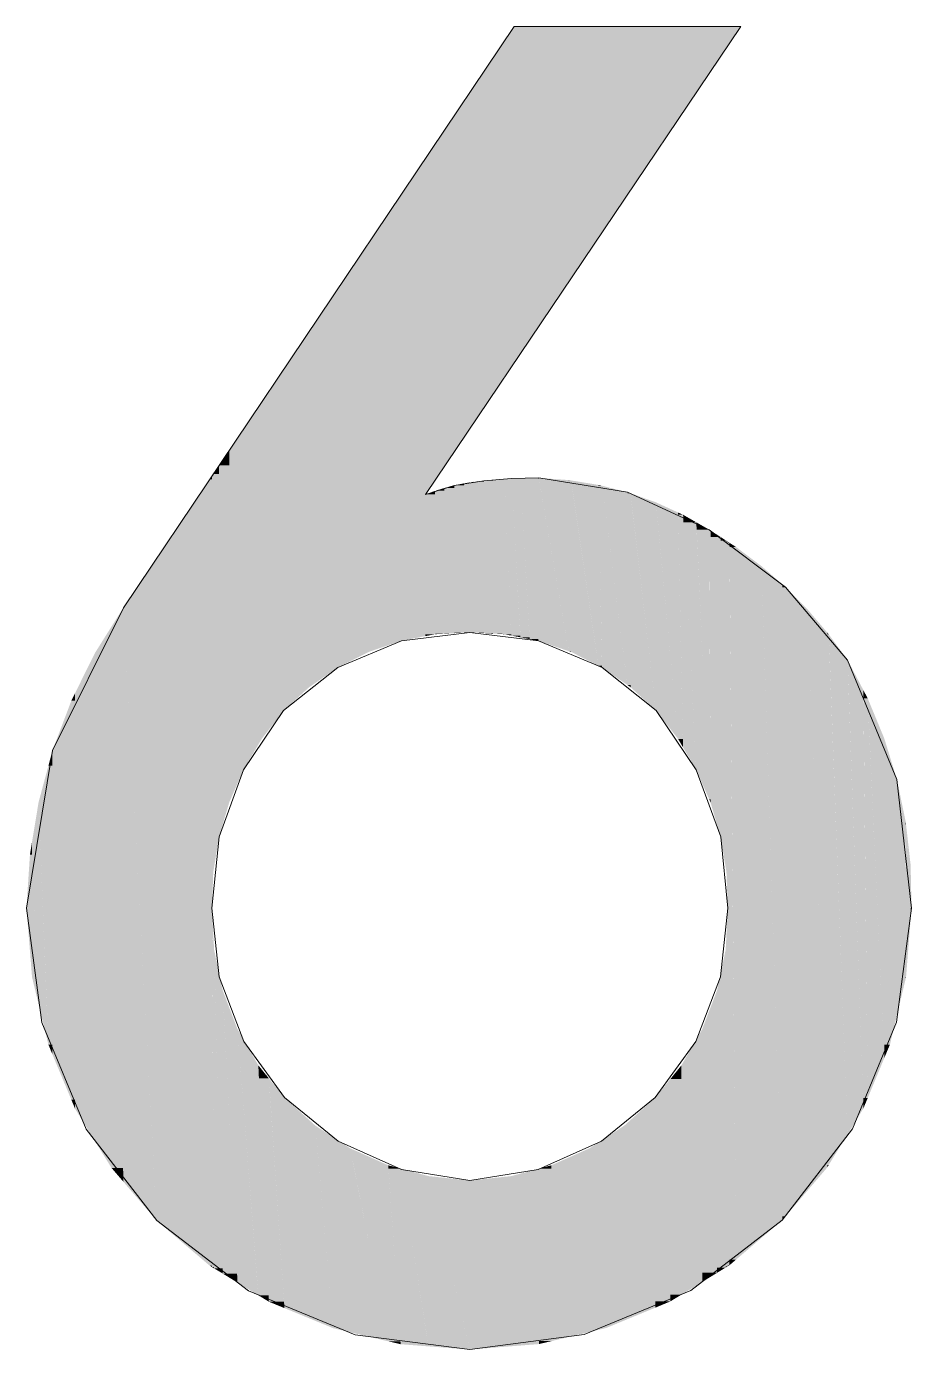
# Model space of a CAD drawing. Extents: x -1 to 1342, y -35 to 723.
# Drawn here: x 1215.112 to 1216.49, y 276.813 to 278.875 of the extents above; entities that cross this region are included whole.
import ezdxf

# ---------------------------------------------------------------- set-up
doc = ezdxf.new("R2010")
doc.units = 0
doc.layers.get('0').update_dxf_attribs({"lineweight": 18})
doc.layers.add('P11_Plankopf_Ausführung_AF_4_800 Plankopf', color=7, linetype='Continuous', lineweight=25)

# ---------------------------------------------------------------- blocks, each defined once
blk = doc.blocks.new('Referenz-A0SKLQSHLL', base_point=(1054.4775, 131.3883))
at = {"layer": 'P11_Plankopf_Ausführung_AF_4_800 Plankopf', "color": 0, "linetype": 'Continuous', "lineweight": 13, "ltscale": 16.9}
for p, q in [((1215.8714, 278.8748), (1215.263, 277.9693)), ((1215.7335, 278.1458), (1216.2247, 278.8748)), ((1216.2247, 278.8748), (1215.8714, 278.8748)), ((1215.7783, 278.1598), (1215.7335, 278.1458)), ((1215.8246, 278.1671), (1215.7783, 278.1598)), ((1215.8672, 278.1704), (1215.8246, 278.1671)), ((1215.9099, 278.1714), (1215.8672, 278.1704)), ((1216.0481, 278.1491), (1215.9099, 278.1714)), ((1216.1753, 278.0908), (1216.0481, 278.1491)), ((1216.2944, 278.0011), (1216.1753, 278.0908)), ((1216.3909, 277.8876), (1216.2944, 278.0011)), ((1215.263, 277.9693), (1215.1526, 277.7466)), ((1215.8026, 277.9308), (1215.6959, 277.9177)), ((1215.9093, 277.9177), (1215.8026, 277.9308)), ((1215.6959, 277.9177), (1215.5968, 277.876)), ((1216.0085, 277.876), (1215.9093, 277.9177)), ((1216.4677, 277.7014), (1216.3909, 277.8876)), ((1215.5968, 277.876), (1215.5126, 277.8091)), ((1216.0926, 277.8091), (1216.0085, 277.876)), ((1215.5126, 277.8091), (1215.45, 277.7169)), ((1216.1552, 277.7169), (1216.0926, 277.8091)), ((1215.1526, 277.7466), (1215.1121, 277.5013)), ((1215.45, 277.7169), (1215.412, 277.6122)), ((1216.1932, 277.6122), (1216.1552, 277.7169)), ((1216.4904, 277.5013), (1216.4677, 277.7014)), ((1215.412, 277.6122), (1215.401, 277.5013)), ((1216.2043, 277.5013), (1216.1932, 277.6122)), ((1215.1121, 277.5013), (1215.1359, 277.323)), ((1215.401, 277.5013), (1215.4121, 277.394)), ((1216.1931, 277.394), (1216.2043, 277.5013)), ((1216.467, 277.3233), (1216.4904, 277.5013)), ((1215.4121, 277.394), (1215.4506, 277.2932)), ((1216.1546, 277.2932), (1216.1931, 277.394)), ((1215.1359, 277.323), (1215.2051, 277.1569)), ((1216.3983, 277.1574), (1216.467, 277.3233)), ((1215.4506, 277.2932), (1215.5139, 277.2059)), ((1216.0914, 277.2059), (1216.1546, 277.2932)), ((1215.5139, 277.2059), (1215.5976, 277.1379)), ((1216.0076, 277.1379), (1216.0914, 277.2059)), ((1215.2051, 277.1569), (1215.3149, 277.0144)), ((1216.289, 277.0149), (1216.3983, 277.1574)), ((1215.5976, 277.1379), (1215.6961, 277.0938)), ((1215.9091, 277.0938), (1216.0076, 277.1379)), ((1215.6961, 277.0938), (1215.8026, 277.0768)), ((1215.8026, 277.0768), (1215.9091, 277.0938)), ((1215.3149, 277.0144), (1215.4579, 276.9051)), ((1216.1465, 276.9056), (1216.289, 277.0149)), ((1215.4579, 276.9051), (1215.6242, 276.8366)), ((1215.9806, 276.8369), (1216.1465, 276.9056)), ((1215.6242, 276.8366), (1215.8026, 276.8135)), ((1215.8026, 276.8135), (1215.9806, 276.8369))]:
    blk.add_line(p, q, dxfattribs=at)
at = {"layer": 'P11_Plankopf_Ausführung_AF_4_800 Plankopf', "color": 0, "linetype": 'Continuous', "lineweight": 0, "ltscale": 0.0169}
blk.add_line((1215.9099, 278.1713), (1215.9093, 278.1713), dxfattribs=at)
for points in [[(1215.8714, 278.6695), (1215.7335, 278.6695), (1215.8714, 278.8748)], [(1215.8714, 278.3506), (1216.2247, 278.8748), (1215.8714, 278.8748)], [(1215.7335, 278.6136), (1215.6959, 278.6136), (1215.7335, 278.6695)], [(1215.8714, 278.3506), (1215.7335, 278.3506), (1215.7335, 278.6695)], [(1215.8714, 278.3506), (1215.8714, 278.6695), (1215.7335, 278.6695)], [(1215.6959, 278.5377), (1215.6449, 278.5377), (1215.6959, 278.6136)], [(1215.7335, 277.925), (1215.6959, 277.925), (1215.6959, 278.6136)], [(1215.7335, 277.925), (1215.7335, 278.6136), (1215.6959, 278.6136)], [(1215.6449, 278.466), (1215.5968, 278.466), (1215.6449, 278.5377)], [(1215.6959, 277.9177), (1215.6449, 277.9177), (1215.6449, 278.5377)], [(1215.6959, 277.9177), (1215.6959, 278.5377), (1215.6449, 278.5377)], [(1215.5968, 278.4), (1215.5524, 278.4), (1215.5968, 278.466)], [(1215.6449, 277.9003), (1215.5968, 277.9003), (1215.5968, 278.466)], [(1215.6449, 277.9003), (1215.6449, 278.466), (1215.5968, 278.466)], [(1215.5524, 278.3408), (1215.5126, 278.3408), (1215.5524, 278.4)], [(1215.5968, 277.876), (1215.5524, 277.876), (1215.5524, 278.4)], [(1215.5968, 277.876), (1215.5968, 278.4), (1215.5524, 278.4)], [(1215.5126, 278.29), (1215.4785, 278.29), (1215.5126, 278.3408)], [(1215.5524, 277.8454), (1215.5126, 277.8454), (1215.5126, 278.3408)], [(1215.5524, 277.8454), (1215.5524, 278.3408), (1215.5126, 278.3408)], [(1215.7335, 278.1458), (1215.8714, 278.3506), (1215.7335, 278.3506)], [(1215.4785, 278.2476), (1215.45, 278.2476), (1215.4785, 278.29)], [(1215.5126, 277.8091), (1215.4785, 277.8091), (1215.4785, 278.29)], [(1215.5126, 277.8091), (1215.5126, 278.29), (1215.4785, 278.29)], [(1215.45, 278.2145), (1215.4278, 278.2145), (1215.45, 278.2476)], [(1215.4785, 277.7649), (1215.45, 277.7649), (1215.45, 278.2476)], [(1215.4785, 277.7649), (1215.4785, 278.2476), (1215.45, 278.2476)], [(1215.4278, 278.1911), (1215.412, 278.1911), (1215.4278, 278.2145)], [(1215.45, 277.7169), (1215.4278, 277.7169), (1215.4278, 278.2145)], [(1215.45, 277.7169), (1215.45, 278.2145), (1215.4278, 278.2145)], [(1215.403, 278.1747), (1215.401, 278.1747), (1215.403, 278.1777)], [(1215.412, 278.1777), (1215.403, 278.1777), (1215.412, 278.1911)], [(1215.412, 277.6122), (1215.403, 277.6122), (1215.403, 278.1777)], [(1215.412, 277.6122), (1215.412, 278.1777), (1215.403, 278.1777)], [(1215.4278, 277.6657), (1215.412, 277.6657), (1215.412, 278.1911)], [(1215.4278, 277.6657), (1215.4278, 278.1911), (1215.412, 278.1911)], [(1215.3973, 278.0466), (1215.3149, 278.0466), (1215.3973, 278.1692)], [(1215.401, 278.1692), (1215.3973, 278.1692), (1215.401, 278.1747)], [(1215.401, 276.9443), (1215.3973, 276.9443), (1215.3973, 278.1692)], [(1215.401, 276.942), (1215.401, 278.1692), (1215.3973, 278.1692)], [(1215.403, 277.5571), (1215.401, 277.5571), (1215.401, 278.1747)], [(1215.403, 277.5571), (1215.403, 278.1747), (1215.401, 278.1747)], [(1215.7631, 278.1514), (1215.7488, 278.1514), (1215.7631, 278.1558)], [(1215.7783, 278.1558), (1215.7631, 278.1558), (1215.7783, 278.1598)], [(1215.7783, 277.9295), (1215.7631, 277.9295), (1215.7631, 278.1558)], [(1215.7783, 277.9295), (1215.7783, 278.1558), (1215.7631, 278.1558)], [(1215.7936, 278.1598), (1215.7783, 278.1598), (1215.7936, 278.163)], [(1215.7936, 277.9304), (1215.7783, 277.9304), (1215.7783, 278.1598)], [(1215.7936, 277.9304), (1215.7936, 278.1598), (1215.7783, 278.1598)], [(1215.8026, 278.163), (1215.7936, 278.163), (1215.8026, 278.1644)], [(1215.8026, 277.9308), (1215.7936, 277.9308), (1215.7936, 278.163)], [(1215.8026, 277.9308), (1215.8026, 278.163), (1215.7936, 278.163)], [(1215.8091, 278.1644), (1215.8026, 278.1644), (1215.8091, 278.1654)], [(1215.8091, 277.9308), (1215.8026, 277.9308), (1215.8026, 278.1644)], [(1215.8091, 277.9305), (1215.8091, 278.1644), (1215.8026, 278.1644)], [(1215.8246, 278.1654), (1215.8091, 278.1654), (1215.8246, 278.1671)], [(1215.8246, 277.9305), (1215.8091, 277.9305), (1215.8091, 278.1654)], [(1215.8246, 277.9297), (1215.8246, 278.1654), (1215.8091, 278.1654)], [(1215.8388, 278.1671), (1215.8246, 278.1671), (1215.8388, 278.1685)], [(1215.8388, 277.9297), (1215.8246, 277.9297), (1215.8246, 278.1671)], [(1215.8388, 277.9289), (1215.8388, 278.1671), (1215.8246, 278.1671)], [(1215.853, 278.1685), (1215.8388, 278.1685), (1215.853, 278.1696)], [(1215.853, 277.9289), (1215.8388, 277.9289), (1215.8388, 278.1685)], [(1215.853, 277.9281), (1215.853, 278.1685), (1215.8388, 278.1685)], [(1215.8564, 278.1696), (1215.853, 278.1696), (1215.8564, 278.1698)], [(1215.8564, 277.9281), (1215.853, 277.9281), (1215.853, 278.1696)], [(1215.8564, 277.9279), (1215.8564, 278.1696), (1215.853, 278.1696)], [(1215.8672, 278.1698), (1215.8564, 278.1698), (1215.8672, 278.1704)], [(1215.8671, 277.9279), (1215.8564, 277.9279), (1215.8564, 278.1698)], [(1215.8672, 277.9258), (1215.8672, 278.1698), (1215.8564, 278.1698)], [(1215.8815, 278.1704), (1215.8672, 278.1704), (1215.8815, 278.171)], [(1215.8813, 277.9258), (1215.8672, 277.9258), (1215.8672, 278.1704)], [(1215.8815, 277.9231), (1215.8815, 278.1704), (1215.8672, 278.1704)], [(1215.8957, 278.171), (1215.8815, 278.171), (1215.8957, 278.1713)], [(1215.8955, 277.9231), (1215.8815, 277.9231), (1215.8815, 278.171)], [(1215.8957, 277.9203), (1215.8957, 278.171), (1215.8815, 278.171)], [(1215.9092, 277.9203), (1215.8957, 277.9203), (1215.8957, 278.1713)], [(1215.9093, 277.9177), (1215.9093, 278.1713), (1215.8957, 278.1713)], [(1215.9093, 278.1713), (1215.8957, 278.1713), (1215.9093, 278.1713)], [(1215.9099, 277.9177), (1215.9093, 277.9177), (1215.9093, 278.1713)], [(1215.9099, 277.9175), (1215.9099, 278.1713), (1215.9093, 278.1713)], [(1215.9538, 277.9175), (1215.9099, 277.9175), (1215.9099, 278.1714)], [(1215.9566, 278.1681), (1215.9105, 278.1681), (1215.9099, 278.1714)], [(1215.9566, 277.9015), (1215.9566, 278.1681), (1215.9105, 278.1681)], [(1215.9603, 277.9015), (1215.9566, 277.9015), (1215.9566, 278.1681)], [(1215.9603, 278.1675), (1215.9566, 278.1675), (1215.9566, 278.1681)], [(1215.9603, 277.9003), (1215.9603, 278.1675), (1215.9566, 278.1675)], [(1215.9996, 277.9003), (1215.9603, 277.9003), (1215.9603, 278.1675)], [(1216.0028, 278.1606), (1215.9614, 278.1606), (1215.9603, 278.1675)], [(1216.0028, 277.8789), (1216.0028, 278.1606), (1215.9614, 278.1606)], [(1216.0084, 277.8789), (1216.0028, 277.8789), (1216.0028, 278.1606)], [(1216.0085, 278.1592), (1216.0028, 278.1592), (1216.0028, 278.1606)], [(1216.0085, 277.876), (1216.0085, 278.1592), (1216.0028, 278.1592)], [(1216.0446, 277.876), (1216.0085, 277.876), (1216.0085, 278.1592)], [(1216.0481, 278.1491), (1216.0098, 278.1491), (1216.0085, 278.1592)], [(1215.7482, 278.1458), (1215.7335, 278.1458), (1215.7482, 278.1512)], [(1215.7482, 277.9278), (1215.7335, 277.9278), (1215.7335, 278.1458)], [(1215.7482, 277.9278), (1215.7482, 278.1458), (1215.7335, 278.1458)], [(1215.7488, 278.1512), (1215.7482, 278.1512), (1215.7488, 278.1514)], [(1215.7488, 277.9279), (1215.7482, 277.9279), (1215.7482, 278.1512)], [(1215.7488, 277.9279), (1215.7488, 278.1512), (1215.7482, 278.1512)], [(1215.7631, 277.9287), (1215.7488, 277.9287), (1215.7488, 278.1514)], [(1215.7631, 277.9287), (1215.7631, 278.1514), (1215.7488, 278.1514)], [(1216.0481, 277.8487), (1216.0481, 278.1491), (1216.0098, 278.1491)], [(1216.0528, 277.8487), (1216.0481, 277.8487), (1216.0481, 278.1491)], [(1216.0528, 278.1474), (1216.0481, 278.1474), (1216.0481, 278.1491)], [(1216.0528, 277.8454), (1216.0528, 278.1474), (1216.0481, 278.1474)], [(1216.088, 277.8454), (1216.0528, 277.8454), (1216.0528, 278.1474)], [(1216.0922, 278.1335), (1216.0545, 278.1335), (1216.0528, 278.1474)], [(1216.0922, 277.8094), (1216.0922, 278.1335), (1216.0545, 278.1335)], [(1216.0926, 277.8094), (1216.0922, 277.8094), (1216.0922, 278.1335)], [(1216.0926, 278.1333), (1216.0922, 278.1333), (1216.0922, 278.1335)], [(1216.0926, 277.8091), (1216.0926, 278.1333), (1216.0922, 278.1333)], [(1216.1227, 277.8091), (1216.0926, 277.8091), (1216.0926, 278.1333)], [(1216.1268, 278.1176), (1216.0941, 278.1176), (1216.0926, 278.1333)], [(1216.1268, 277.7649), (1216.1268, 278.1176), (1216.0941, 278.1176)], [(1216.1344, 277.7649), (1216.1268, 277.7649), (1216.1268, 278.1176)], [(1216.1347, 278.114), (1216.1269, 278.114), (1216.1268, 278.1176)], [(1216.1347, 277.7515), (1216.1347, 278.114), (1216.1269, 278.114)], [(1216.1534, 277.7515), (1216.1347, 277.7515), (1216.1347, 278.114)], [(1216.1552, 278.1023), (1216.1353, 278.1023), (1216.1347, 278.114)], [(1216.1552, 277.7169), (1216.1552, 278.1023), (1216.1353, 278.1023)], [(1216.1732, 277.7169), (1216.1552, 277.7169), (1216.1552, 278.1023)], [(1216.1753, 278.0908), (1216.1558, 278.0908), (1216.1552, 278.1023)], [(1216.1753, 277.6707), (1216.1753, 278.0908), (1216.1558, 278.0908)], [(1216.1775, 277.6707), (1216.1753, 277.6707), (1216.1753, 278.0908)], [(1216.1775, 278.0894), (1216.1754, 278.0894), (1216.1753, 278.0908)], [(1216.1775, 277.6657), (1216.1775, 278.0894), (1216.1754, 278.0894)], [(1216.1915, 277.6657), (1216.1775, 277.6657), (1216.1775, 278.0894)], [(1216.1932, 278.0793), (1216.1778, 278.0793), (1216.1775, 278.0894)], [(1216.1932, 277.6122), (1216.1932, 278.0793), (1216.1778, 278.0793)], [(1216.2013, 277.6122), (1216.1932, 277.6122), (1216.1932, 278.0793)], [(1216.2022, 278.0735), (1216.1933, 278.0735), (1216.1932, 278.0793)], [(1216.2022, 277.5571), (1216.2022, 278.0735), (1216.1933, 278.0735)], [(1216.2041, 277.5571), (1216.2022, 277.5571), (1216.2022, 278.0735)], [(1216.2043, 278.0721), (1216.2022, 278.0721), (1216.2022, 278.0735)], [(1216.2043, 277.5013), (1216.2043, 278.0721), (1216.2022, 278.0721)], [(1216.2069, 276.9448), (1216.2043, 276.9448), (1216.2043, 278.0721)], [(1216.2069, 278.0704), (1216.2043, 278.0704), (1216.2043, 278.0721)], [(1216.2069, 276.9448), (1216.2069, 278.0704), (1216.2043, 278.0704)], [(1216.2172, 276.9536), (1216.2069, 276.9536), (1216.2069, 278.0704)], [(1216.2172, 278.0638), (1216.207, 278.0638), (1216.2069, 278.0704)], [(1216.2172, 276.9536), (1216.2172, 278.0638), (1216.207, 278.0638)], [(1216.2569, 276.9876), (1216.2172, 276.9876), (1216.2172, 278.0638)], [(1216.2569, 278.0339), (1216.2183, 278.0339), (1216.2172, 278.0638)], [(1215.3149, 277.9693), (1215.263, 277.9693), (1215.3149, 278.0466)], [(1215.3921, 277.0144), (1215.3149, 277.0144), (1215.3149, 278.0466)], [(1215.3973, 276.9443), (1215.3973, 278.0466), (1215.3149, 278.0466)], [(1216.2569, 276.9876), (1216.2569, 278.0339), (1216.2183, 278.0339)], [(1216.289, 277.0149), (1216.2569, 277.0149), (1216.2569, 278.0339)], [(1216.289, 278.0058), (1216.2578, 278.0058), (1216.2569, 278.0339)], [(1216.289, 277.0149), (1216.289, 278.0058), (1216.2578, 278.0058)], [(1216.2944, 277.0212), (1216.289, 277.0212), (1216.289, 278.0058)], [(1216.2944, 278.0011), (1216.289, 278.0011), (1216.289, 278.0058)], [(1216.2944, 277.0212), (1216.2944, 278.0011), (1216.289, 278.0011)], [(1216.3293, 277.0622), (1216.2944, 277.0622), (1216.2944, 278.0011)], [(1216.3293, 277.9656), (1216.2957, 277.9656), (1216.2944, 278.0011)], [(1215.263, 277.9398), (1215.2445, 277.9398), (1215.263, 277.9693)], [(1215.3116, 277.0749), (1215.263, 277.0749), (1215.263, 277.9693)], [(1215.3149, 277.0144), (1215.3149, 277.9693), (1215.263, 277.9693)], [(1216.3293, 277.0622), (1216.3293, 277.9656), (1216.2957, 277.9656)], [(1216.3591, 277.097), (1216.3293, 277.097), (1216.3293, 277.9656)], [(1216.3591, 277.9307), (1216.3305, 277.9307), (1216.3293, 277.9656)], [(1215.2445, 277.8989), (1215.2189, 277.8989), (1215.2445, 277.9398)], [(1215.2626, 277.0965), (1215.2445, 277.0965), (1215.2445, 277.9398)], [(1215.263, 277.0749), (1215.263, 277.9398), (1215.2445, 277.9398)], [(1215.7335, 277.925), (1215.7482, 277.9278), (1215.7335, 277.9278)], [(1215.7482, 277.9278), (1215.7488, 277.9279), (1215.7482, 277.9279)], [(1215.7488, 277.9279), (1215.7631, 277.9287), (1215.7488, 277.9287)], [(1215.7631, 277.9287), (1215.7783, 277.9295), (1215.7631, 277.9295)], [(1215.7783, 277.9295), (1215.7936, 277.9304), (1215.7783, 277.9304)], [(1215.7936, 277.9304), (1215.8026, 277.9308), (1215.7936, 277.9308)], [(1215.8091, 277.9305), (1215.8091, 277.9308), (1215.8026, 277.9308)], [(1215.8246, 277.9297), (1215.8246, 277.9305), (1215.8091, 277.9305)], [(1215.8388, 277.9289), (1215.8388, 277.9297), (1215.8246, 277.9297)], [(1215.853, 277.9281), (1215.853, 277.9289), (1215.8388, 277.9289)], [(1215.8564, 277.9279), (1215.8564, 277.9281), (1215.853, 277.9281)], [(1215.8672, 277.9258), (1215.8671, 277.9279), (1215.8564, 277.9279)], [(1216.3591, 277.097), (1216.3591, 277.9307), (1216.3305, 277.9307)], [(1216.3615, 277.1011), (1216.3591, 277.1011), (1216.3591, 277.9307)], [(1216.3615, 277.9277), (1216.3591, 277.9277), (1216.3591, 277.9307)], [(1216.3615, 277.1011), (1216.3615, 277.9277), (1216.3591, 277.9277)], [(1216.3909, 277.149), (1216.3615, 277.149), (1216.3615, 277.9277)], [(1216.3909, 277.8876), (1216.3631, 277.8876), (1216.3615, 277.9277)], [(1215.6449, 277.9003), (1215.6959, 277.9177), (1215.6449, 277.9177)], [(1215.6959, 277.9177), (1215.7335, 277.925), (1215.6959, 277.925)], [(1215.8815, 277.9231), (1215.8813, 277.9258), (1215.8672, 277.9258)], [(1215.8957, 277.9203), (1215.8955, 277.9231), (1215.8815, 277.9231)], [(1215.9093, 277.9177), (1215.9092, 277.9203), (1215.8957, 277.9203)], [(1215.9099, 277.9175), (1215.9099, 277.9177), (1215.9093, 277.9177)], [(1215.9566, 277.9015), (1215.9538, 277.9175), (1215.9099, 277.9175)], [(1215.2189, 277.8362), (1215.1878, 277.8362), (1215.2189, 277.8989)], [(1215.2432, 277.1381), (1215.2189, 277.1381), (1215.2189, 277.8989)], [(1215.2445, 277.0965), (1215.2445, 277.8989), (1215.2189, 277.8989)], [(1215.5968, 277.876), (1215.6449, 277.9003), (1215.5968, 277.9003)], [(1215.9603, 277.9003), (1215.9603, 277.9015), (1215.9566, 277.9015)], [(1216.0028, 277.8789), (1215.9996, 277.9003), (1215.9603, 277.9003)], [(1216.3909, 277.149), (1216.3909, 277.8876), (1216.3631, 277.8876)], [(1216.4154, 277.189), (1216.3909, 277.189), (1216.3909, 277.8876)], [(1216.4154, 277.8409), (1216.3926, 277.8409), (1216.3909, 277.8876)], [(1215.5524, 277.8454), (1215.5968, 277.876), (1215.5524, 277.876)], [(1216.0085, 277.876), (1216.0084, 277.8789), (1216.0028, 277.8789)], [(1216.0481, 277.8487), (1216.0446, 277.876), (1216.0085, 277.876)], [(1215.5126, 277.8091), (1215.5524, 277.8454), (1215.5126, 277.8454)], [(1216.0528, 277.8454), (1216.0528, 277.8487), (1216.0481, 277.8487)], [(1216.0922, 277.8094), (1216.088, 277.8454), (1216.0528, 277.8454)], [(1215.1878, 277.8244), (1215.182, 277.8244), (1215.1878, 277.8362)], [(1215.2167, 277.1886), (1215.1878, 277.1886), (1215.1878, 277.8362)], [(1215.2189, 277.1381), (1215.2189, 277.8362), (1215.1878, 277.8362)], [(1216.4154, 277.189), (1216.4154, 277.8409), (1216.3926, 277.8409)], [(1216.4222, 277.2054), (1216.4154, 277.2054), (1216.4154, 277.8409)], [(1216.4222, 277.828), (1216.4156, 277.828), (1216.4154, 277.8409)], [(1216.4222, 277.2054), (1216.4222, 277.828), (1216.4156, 277.828)], [(1216.4479, 277.2674), (1216.4222, 277.2674), (1216.4222, 277.828)], [(1216.4479, 277.7657), (1216.4251, 277.7657), (1216.4222, 277.828)], [(1215.182, 277.7466), (1215.1526, 277.7466), (1215.182, 277.8244)], [(1215.1877, 277.2027), (1215.182, 277.2027), (1215.182, 277.8244)], [(1215.1878, 277.1886), (1215.1878, 277.8244), (1215.182, 277.8244)], [(1215.4785, 277.7649), (1215.5126, 277.8091), (1215.4785, 277.8091)], [(1216.0926, 277.8091), (1216.0926, 277.8094), (1216.0922, 277.8094)], [(1216.1268, 277.7649), (1216.1227, 277.8091), (1216.0926, 277.8091)], [(1215.45, 277.7169), (1215.4785, 277.7649), (1215.45, 277.7649)], [(1216.1347, 277.7515), (1216.1344, 277.7649), (1216.1268, 277.7649)], [(1216.4479, 277.2674), (1216.4479, 277.7657), (1216.4251, 277.7657)], [(1216.4568, 277.2887), (1216.4479, 277.2887), (1216.4479, 277.7657)], [(1216.4568, 277.737), (1216.4484, 277.737), (1216.4479, 277.7657)], [(1215.1526, 277.7231), (1215.1463, 277.7231), (1215.1526, 277.7466)], [(1215.1782, 277.2732), (1215.1526, 277.2732), (1215.1526, 277.7466)], [(1215.182, 277.2027), (1215.182, 277.7466), (1215.1526, 277.7466)], [(1216.1552, 277.7169), (1216.1534, 277.7515), (1216.1347, 277.7515)], [(1215.1463, 277.6663), (1215.131, 277.6663), (1215.1463, 277.7231)], [(1215.1524, 277.2884), (1215.1463, 277.2884), (1215.1463, 277.7231)], [(1215.1526, 277.2732), (1215.1526, 277.7231), (1215.1463, 277.7231)], [(1216.4568, 277.2887), (1216.4568, 277.737), (1216.4484, 277.737)], [(1216.4677, 277.3343), (1216.4568, 277.3343), (1216.4568, 277.737)], [(1216.4677, 277.7014), (1216.4577, 277.7014), (1216.4568, 277.737)], [(1215.4278, 277.6657), (1215.45, 277.7169), (1215.4278, 277.7169)], [(1216.1753, 277.6707), (1216.1732, 277.7169), (1216.1552, 277.7169)], [(1216.4677, 277.3343), (1216.4677, 277.7014), (1216.4577, 277.7014)], [(1216.4814, 277.3916), (1216.4677, 277.3916), (1216.4677, 277.7014)], [(1216.4814, 277.6355), (1216.4706, 277.6355), (1216.4677, 277.7014)], [(1215.131, 277.6045), (1215.1208, 277.6045), (1215.131, 277.6663)], [(1215.1437, 277.3514), (1215.131, 277.3514), (1215.131, 277.6663)], [(1215.1463, 277.2884), (1215.1463, 277.6663), (1215.131, 277.6663)], [(1215.412, 277.6122), (1215.4278, 277.6657), (1215.412, 277.6657)], [(1216.1775, 277.6657), (1216.1775, 277.6707), (1216.1753, 277.6707)], [(1216.1932, 277.6122), (1216.1915, 277.6657), (1216.1775, 277.6657)], [(1216.4814, 277.3916), (1216.4814, 277.6355), (1216.4706, 277.6355)], [(1216.4819, 277.3937), (1216.4814, 277.3937), (1216.4814, 277.6355)], [(1216.4819, 277.6311), (1216.4815, 277.6311), (1216.4814, 277.6355)], [(1216.4819, 277.3937), (1216.4819, 277.6311), (1216.4815, 277.6311)], [(1216.489, 277.4838), (1216.4819, 277.4838), (1216.4819, 277.6311)], [(1216.489, 277.5686), (1216.485, 277.5686), (1216.4819, 277.6311)], [(1215.1208, 277.5843), (1215.1175, 277.5843), (1215.1208, 277.6045)], [(1215.1293, 277.3935), (1215.1208, 277.3935), (1215.1208, 277.6045)], [(1215.131, 277.3514), (1215.131, 277.6045), (1215.1208, 277.6045)], [(1215.403, 277.5571), (1215.412, 277.6122), (1215.403, 277.6122)], [(1216.2022, 277.5571), (1216.2013, 277.6122), (1216.1932, 277.6122)], [(1215.1175, 277.5013), (1215.1121, 277.5013), (1215.1175, 277.5843)], [(1215.1201, 277.4348), (1215.1175, 277.4348), (1215.1175, 277.5843)], [(1215.1208, 277.3935), (1215.1208, 277.5843), (1215.1175, 277.5843)], [(1215.401, 277.5013), (1215.403, 277.5571), (1215.401, 277.5571)], [(1216.2043, 277.5013), (1216.2041, 277.5571), (1216.2022, 277.5571)], [(1216.489, 277.4838), (1216.489, 277.5686), (1216.485, 277.5686)], [(1216.4904, 277.5013), (1216.489, 277.5013), (1216.489, 277.5686)], [(1215.1175, 277.4348), (1215.1175, 277.5013), (1215.1121, 277.5013)], [(1215.4043, 276.942), (1215.401, 276.942), (1215.401, 277.5013)], [(1215.4043, 277.4365), (1215.4014, 277.4365), (1215.401, 277.5013)], [(1216.2043, 277.4365), (1216.201, 277.4365), (1216.2043, 277.5013)], [(1216.489, 277.4838), (1216.4904, 277.5013), (1216.489, 277.5013)], [(1216.4819, 277.3937), (1216.489, 277.4838), (1216.4819, 277.4838)], [(1215.1208, 277.3935), (1215.1201, 277.4348), (1215.1175, 277.4348)], [(1215.4043, 276.94), (1215.4043, 277.4365), (1215.4014, 277.4365)], [(1215.4175, 276.94), (1215.4043, 276.94), (1215.4043, 277.4365)], [(1215.4177, 277.3731), (1215.406, 277.3731), (1215.4043, 277.4365)], [(1216.201, 277.3731), (1216.1876, 277.3731), (1216.201, 277.4365)], [(1216.2043, 276.9432), (1216.201, 276.9432), (1216.201, 277.4365)], [(1216.2043, 276.9432), (1216.2043, 277.4365), (1216.201, 277.4365)], [(1215.131, 277.3514), (1215.1293, 277.3935), (1215.1208, 277.3935)], [(1216.4814, 277.3916), (1216.4819, 277.3937), (1216.4814, 277.3937)], [(1215.4177, 276.9319), (1215.4177, 277.3731), (1215.406, 277.3731)], [(1215.4401, 276.9319), (1215.4177, 276.9319), (1215.4177, 277.3731)], [(1215.4408, 277.3125), (1215.4208, 277.3125), (1215.4177, 277.3731)], [(1216.1876, 277.3125), (1216.1644, 277.3125), (1216.1876, 277.3731)], [(1216.201, 276.9412), (1216.1876, 276.9412), (1216.1876, 277.3731)], [(1216.201, 276.9412), (1216.201, 277.3731), (1216.1876, 277.3731)], [(1216.4677, 277.3343), (1216.4814, 277.3916), (1216.4677, 277.3916)], [(1215.1463, 277.2884), (1215.1437, 277.3514), (1215.131, 277.3514)], [(1216.4568, 277.2887), (1216.4677, 277.3343), (1216.4568, 277.3343)], [(1215.4408, 276.9177), (1215.4408, 277.3125), (1215.4208, 277.3125)], [(1215.4716, 276.9177), (1215.4408, 276.9177), (1215.4408, 277.3125)], [(1215.4732, 277.2563), (1215.4452, 277.2563), (1215.4408, 277.3125)], [(1216.1644, 277.2563), (1216.1321, 277.2563), (1216.1644, 277.3125)], [(1216.1876, 276.933), (1216.1644, 276.933), (1216.1644, 277.3125)], [(1216.1876, 276.933), (1216.1876, 277.3125), (1216.1644, 277.3125)], [(1216.4479, 277.2674), (1216.4568, 277.2887), (1216.4479, 277.2887)], [(1215.1526, 277.2732), (1215.1524, 277.2884), (1215.1463, 277.2884)], [(1215.182, 277.2027), (1215.1782, 277.2732), (1215.1526, 277.2732)], [(1215.4732, 276.898), (1215.4732, 277.2563), (1215.4452, 277.2563)], [(1215.4892, 276.898), (1215.4732, 276.898), (1215.4732, 277.2563)], [(1215.4896, 277.236), (1215.4741, 277.236), (1215.4732, 277.2563)], [(1216.1321, 277.235), (1216.1149, 277.235), (1216.1321, 277.2563)], [(1216.1644, 276.9188), (1216.1321, 276.9188), (1216.1321, 277.2563)], [(1216.1644, 276.9188), (1216.1644, 277.2563), (1216.1321, 277.2563)], [(1216.4222, 277.2054), (1216.4479, 277.2674), (1216.4222, 277.2674)], [(1215.4896, 276.888), (1215.4896, 277.236), (1215.4741, 277.236)], [(1215.5132, 276.888), (1215.4896, 276.888), (1215.4896, 277.236)], [(1215.5139, 277.2059), (1215.4917, 277.2059), (1215.4896, 277.236)], [(1216.1149, 277.2059), (1216.0914, 277.2059), (1216.1149, 277.235)], [(1216.1321, 276.899), (1216.1149, 276.899), (1216.1149, 277.235)], [(1216.1321, 276.899), (1216.1321, 277.235), (1216.1149, 277.235)], [(1215.1878, 277.1886), (1215.1877, 277.2027), (1215.182, 277.2027)], [(1215.2189, 277.1381), (1215.2167, 277.1886), (1215.1878, 277.1886)], [(1215.5139, 276.878), (1215.5139, 277.2059), (1215.4917, 277.2059)], [(1215.5593, 276.878), (1215.5139, 276.878), (1215.5139, 277.2059)], [(1215.562, 277.1624), (1215.5199, 277.1624), (1215.5139, 277.2059)], [(1216.0914, 277.1624), (1216.0432, 277.1624), (1216.0914, 277.2059)], [(1216.1149, 276.8885), (1216.0914, 276.8885), (1216.0914, 277.2059)], [(1216.1149, 276.8885), (1216.1149, 277.2059), (1216.0914, 277.2059)], [(1216.3909, 277.149), (1216.4154, 277.189), (1216.3909, 277.189)], [(1216.4154, 277.189), (1216.4222, 277.2054), (1216.4154, 277.2054)], [(1215.562, 276.8582), (1215.562, 277.1624), (1215.5199, 277.1624)], [(1215.5886, 276.8582), (1215.562, 276.8582), (1215.562, 277.1624)], [(1215.5896, 277.1444), (1215.5636, 277.1444), (1215.562, 277.1624)], [(1215.5896, 276.8468), (1215.5896, 277.1444), (1215.5636, 277.1444)], [(1215.6158, 276.8468), (1215.5896, 276.8468), (1215.5896, 277.1444)], [(1215.6163, 277.127), (1215.5911, 277.127), (1215.5896, 277.1444)], [(1216.0432, 277.1441), (1216.0152, 277.1441), (1216.0432, 277.1624)], [(1216.0914, 276.8787), (1216.0432, 276.8787), (1216.0432, 277.1624)], [(1216.0914, 276.8787), (1216.0914, 277.1624), (1216.0432, 277.1624)], [(1216.3615, 277.1011), (1216.3909, 277.149), (1216.3615, 277.149)], [(1215.2445, 277.0965), (1215.2432, 277.1381), (1215.2189, 277.1381)], [(1215.6163, 276.8404), (1215.6163, 277.127), (1215.5911, 277.127)], [(1215.6728, 276.8404), (1215.6163, 276.8404), (1215.6163, 277.127)], [(1215.6755, 277.1006), (1215.6216, 277.1006), (1215.6163, 277.127)], [(1215.9889, 277.1006), (1215.9297, 277.1006), (1215.9889, 277.127)], [(1216.0152, 277.127), (1215.9889, 277.127), (1216.0152, 277.1441)], [(1216.0152, 276.8472), (1215.9889, 276.8472), (1215.9889, 277.127)], [(1216.0152, 276.8472), (1216.0152, 277.127), (1215.9889, 277.127)], [(1216.0432, 276.8588), (1216.0152, 276.8588), (1216.0152, 277.1441)], [(1216.0432, 276.8588), (1216.0432, 277.1441), (1216.0152, 277.1441)], [(1215.263, 277.0749), (1215.2626, 277.0965), (1215.2445, 277.0965)], [(1215.6755, 276.8263), (1215.6755, 277.1006), (1215.6216, 277.1006)], [(1215.6945, 276.8263), (1215.6755, 276.8263), (1215.6755, 277.1006)], [(1215.6948, 277.0954), (1215.6759, 277.0954), (1215.6755, 277.1006)], [(1215.6948, 276.8218), (1215.6948, 277.0954), (1215.6759, 277.0954)], [(1215.7376, 276.8218), (1215.6948, 276.8218), (1215.6948, 277.0954)], [(1215.7382, 277.0837), (1215.6966, 277.0837), (1215.6948, 277.0954)], [(1215.7382, 276.8184), (1215.7382, 277.0837), (1215.6966, 277.0837)], [(1215.8014, 276.8184), (1215.7382, 276.8184), (1215.7382, 277.0837)], [(1215.8026, 277.0768), (1215.7398, 277.0768), (1215.7382, 277.0837)], [(1215.8671, 277.0768), (1215.8026, 277.0768), (1215.8671, 277.0837)], [(1215.9102, 277.0837), (1215.8671, 277.0837), (1215.9102, 277.0953)], [(1215.9102, 276.822), (1215.8671, 276.822), (1215.8671, 277.0837)], [(1215.9102, 276.822), (1215.9102, 277.0837), (1215.8671, 277.0837)], [(1215.9297, 277.0953), (1215.9102, 277.0953), (1215.9297, 277.1006)], [(1215.9297, 276.8266), (1215.9102, 276.8266), (1215.9102, 277.0953)], [(1215.9297, 276.8266), (1215.9297, 277.0953), (1215.9102, 277.0953)], [(1215.9889, 276.8408), (1215.9297, 276.8408), (1215.9297, 277.1006)], [(1215.9889, 276.8408), (1215.9889, 277.1006), (1215.9297, 277.1006)], [(1216.3293, 277.0622), (1216.3591, 277.097), (1216.3293, 277.097)], [(1216.3591, 277.097), (1216.3615, 277.1011), (1216.3591, 277.1011)], [(1215.3149, 277.0144), (1215.3116, 277.0749), (1215.263, 277.0749)], [(1215.8026, 276.8135), (1215.8026, 277.0768), (1215.7398, 277.0768)], [(1215.8671, 276.8186), (1215.8026, 276.8186), (1215.8026, 277.0768)], [(1215.8671, 276.8186), (1215.8671, 277.0768), (1215.8026, 277.0768)], [(1216.2944, 277.0212), (1216.3293, 277.0622), (1216.2944, 277.0622)], [(1216.289, 277.0149), (1216.2944, 277.0212), (1216.289, 277.0212)], [(1215.3973, 276.9443), (1215.3921, 277.0144), (1215.3149, 277.0144)], [(1216.2569, 276.9876), (1216.289, 277.0149), (1216.2569, 277.0149)], [(1216.2172, 276.9536), (1216.2569, 276.9876), (1216.2172, 276.9876)], [(1215.401, 276.942), (1215.401, 276.9443), (1215.3973, 276.9443)], [(1215.4043, 276.94), (1215.4043, 276.942), (1215.401, 276.942)], [(1215.4177, 276.9319), (1215.4175, 276.94), (1215.4043, 276.94)], [(1216.1876, 276.933), (1216.201, 276.9412), (1216.1876, 276.9412)], [(1216.201, 276.9412), (1216.2043, 276.9432), (1216.201, 276.9432)], [(1216.2043, 276.9432), (1216.2069, 276.9448), (1216.2043, 276.9448)], [(1216.2069, 276.9448), (1216.2172, 276.9536), (1216.2069, 276.9536)], [(1215.4408, 276.9177), (1215.4401, 276.9319), (1215.4177, 276.9319)], [(1215.4732, 276.898), (1215.4716, 276.9177), (1215.4408, 276.9177)], [(1216.1321, 276.899), (1216.1644, 276.9188), (1216.1321, 276.9188)], [(1216.1644, 276.9188), (1216.1876, 276.933), (1216.1644, 276.933)], [(1215.4896, 276.888), (1215.4892, 276.898), (1215.4732, 276.898)], [(1216.1149, 276.8885), (1216.1321, 276.899), (1216.1149, 276.899)], [(1215.5139, 276.878), (1215.5132, 276.888), (1215.4896, 276.888)], [(1215.562, 276.8582), (1215.5593, 276.878), (1215.5139, 276.878)], [(1216.0432, 276.8588), (1216.0914, 276.8787), (1216.0432, 276.8787)], [(1216.0914, 276.8787), (1216.1149, 276.8885), (1216.0914, 276.8885)], [(1215.5896, 276.8468), (1215.5886, 276.8582), (1215.562, 276.8582)], [(1216.0152, 276.8472), (1216.0432, 276.8588), (1216.0152, 276.8588)], [(1215.6163, 276.8404), (1215.6158, 276.8468), (1215.5896, 276.8468)], [(1215.6755, 276.8263), (1215.6728, 276.8404), (1215.6163, 276.8404)], [(1215.9297, 276.8266), (1215.9889, 276.8408), (1215.9297, 276.8408)], [(1215.9889, 276.8408), (1216.0152, 276.8472), (1215.9889, 276.8472)], [(1215.6948, 276.8218), (1215.6945, 276.8263), (1215.6755, 276.8263)], [(1215.7382, 276.8184), (1215.7376, 276.8218), (1215.6948, 276.8218)], [(1215.8026, 276.8135), (1215.8014, 276.8184), (1215.7382, 276.8184)], [(1215.8026, 276.8135), (1215.8671, 276.8186), (1215.8026, 276.8186)], [(1215.8671, 276.8186), (1215.9102, 276.822), (1215.8671, 276.822)], [(1215.9102, 276.822), (1215.9297, 276.8266), (1215.9102, 276.8266)]]:
    blk.add_solid(points, dxfattribs=at)

msp = doc.modelspace()

# ---------------------------------------------------------------- block references
at = {"color": 8, "lineweight": 25, "ltscale": 0.25, "true_color": 0x808080}
msp.add_blockref('Referenz-A0SKLQSHLL', (1054.4775, 131.3883), dxfattribs=at)

doc.saveas('drawing.dxf')
